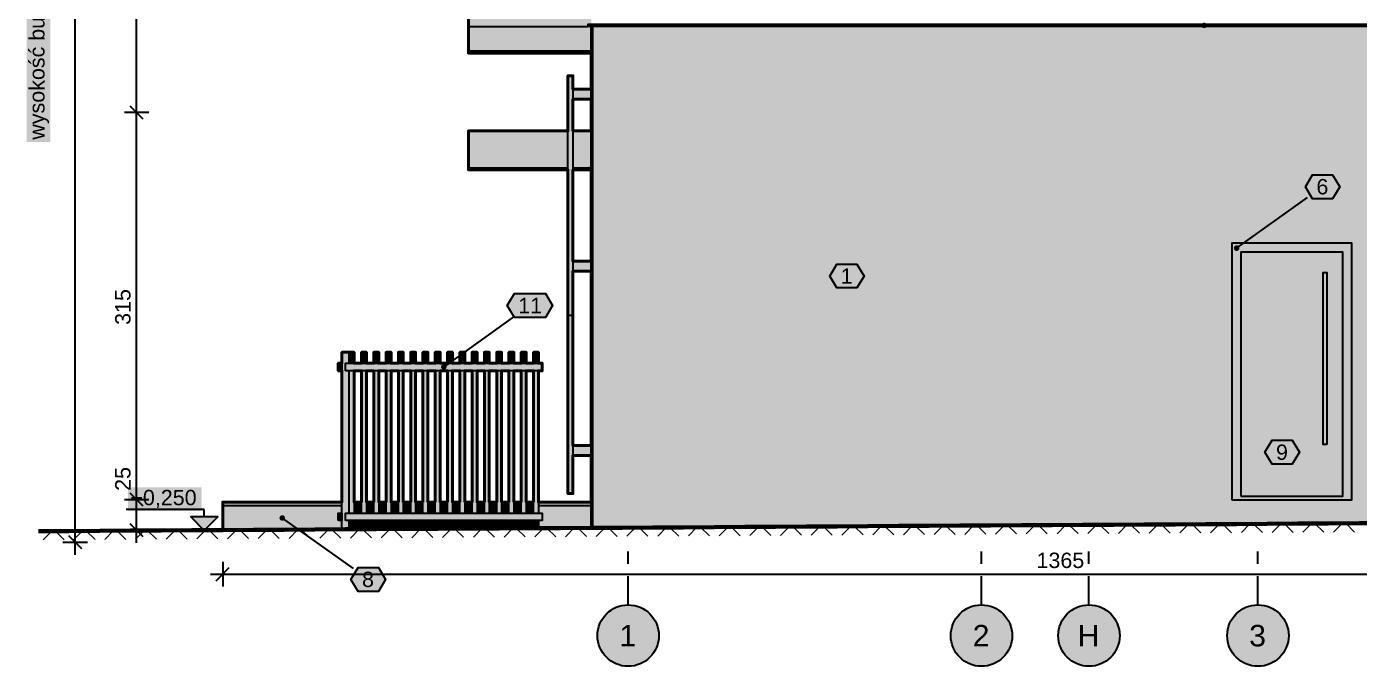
# Model space of a CAD drawing. Header units: metres. Extents: x -13 to 135, y -1 to 10.
# Drawn here: x 33.18 to 44.03, y -1.36 to 3.85 of the extents above; entities that cross this region are included whole.
import ezdxf

# ---------------------------------------------------------------- set-up
doc = ezdxf.new("R2010")
doc.units = ezdxf.units.M
doc.linetypes.add('PUNKTOWA', pattern=[10.5, 8.4, -1.05, 0, -1.05])
for name, color, linetype, lineweight in [('A-ELEWACJE', 7, 'Continuous', 35), ('A-KRESKOWANIE', 8, 'Continuous', 18), ('A-MASKA', 7, 'Continuous', 18), ('A-OPISY', 2, 'Continuous', 25), ('A-OSIE', 1, 'PUNKTOWA', 25), ('A-RZEDNE', 1, 'Continuous', 25), ('A-TEREN', 32, 'Continuous', 50), ('A-WYMIARY', 1, 'Continuous', 25)]:
    doc.layers.add(name, color=color, linetype=linetype, lineweight=lineweight)
doc.styles.add('PL_ARIAL', font='arial.ttf')

msp = doc.modelspace()

# ---------------------------------------------------------------- hatches: boundary and pattern name
at = {"layer": 'A-ELEWACJE', "true_color": 0x75797c}
for points in [[(36.775, 3.85), (36.775, 5.335), (37.775, 5.335), (37.775, 3.87), (37.75, 3.87), (37.75, 3.85)], [(36.775, 3.65), (36.775, 3.85), (37.75, 3.85), (37.775, 3.85), (37.775, 3.65)]]:
    msp.add_hatch(color=7, dxfattribs=at).paths.add_polyline_path(points)
at = {"layer": 'A-ELEWACJE', "true_color": 0x75787b}
msp.add_hatch(color=7, dxfattribs=at).paths.add_polyline_path([(47.775, 3.85), (37.75, 3.85), (37.75, 3.87), (47.775, 3.87)])
at = {"layer": 'A-ELEWACJE', "true_color": 0xf5f4f1}
for points in [[(37.775, 3.85), (37.785, 3.85), (37.785, -0.229), (37.775, -0.229)], [(36.775, 3.635), (36.775, 3.65), (37.775, 3.65), (37.775, 3.635)], [(36.775, 2.685), (36.775, 2.7), (37.585, 2.7), (37.585, 2.685)], [(37.625, 2.685), (37.625, 2.7), (37.755, 2.7), (37.755, 2.685)], [(37.775, 2.7), (37.775, 2.685), (37.755, 2.685), (37.755, 2.7)]]:
    msp.add_hatch(color=7, dxfattribs=at).paths.add_polyline_path(points)
h = msp.add_hatch(color=7, dxfattribs=at)
h.paths.add_polyline_path([(42.975, 3.85), (43.975, 3.85), (47.74, 3.85), (47.74, -0.17), (47.525, -0.171), (47.275, -0.172), (47.025, -0.174), (46.775, -0.175), (46.525, -0.177), (46.275, -0.178), (46.025, -0.18), (45.775, -0.181), (45.525, -0.183), (45.275, -0.184), (45.025, -0.186), (44.775, -0.187), (44.525, -0.189), (44.275, -0.19), (44.025, -0.192), (43.775, -0.193), (43.525, -0.195), (43.275, -0.196), (43.025, -0.198), (42.775, -0.199), (42.525, -0.201), (42.275, -0.202), (42.025, -0.204), (41.775, -0.205), (41.525, -0.207), (41.275, -0.208), (41.025, -0.21), (40.775, -0.211), (40.525, -0.213), (40.275, -0.214), (40.025, -0.216), (39.775, -0.217), (39.525, -0.219), (39.275, -0.22), (39.025, -0.222), (38.775, -0.223), (38.525, -0.225), (38.275, -0.226), (38.025, -0.228), (37.785, -0.229), (37.785, 3.85)])
h.paths.add_polyline_path([(43.963, 0), (43.963, 2.088), (42.987, 2.088), (42.987, 0)], flags=0)
at = {"layer": 'A-ELEWACJE', "true_color": 0x585e62}
for points in [[(37.585, 1.54), (37.585, 3.41), (37.585, 3.45), (37.625, 3.45), (37.625, 3.41), (37.625, 1.54), (37.625, 1.5), (37.585, 1.5)], [(37.625, 3.34), (37.775, 3.34), (37.775, 3.26), (37.625, 3.26)], [(37.625, 1.94), (37.775, 1.94), (37.775, 1.86), (37.625, 1.86)], [(37.585, 0.09), (37.585, 1.5), (37.625, 1.5), (37.625, 0.09), (37.625, 0.05), (37.585, 0.05)], [(37.625, 0.44), (37.775, 0.44), (37.775, 0.36), (37.625, 0.36)]]:
    msp.add_hatch(color=7, dxfattribs=at).paths.add_polyline_path(points)
at = {"layer": 'A-ELEWACJE', "true_color": 0x797d80}
for points in [[(36.775, 3), (36.775, 3.002), (37.585, 3.002), (37.585, 3)], [(37.625, 3), (37.625, 3.002), (37.775, 3.002), (37.775, 3)]]:
    msp.add_hatch(color=7, dxfattribs=at).paths.add_polyline_path(points)
at = {"layer": 'A-ELEWACJE', "true_color": 0xbab7af}
for points in [[(36.775, 2.7), (36.775, 3), (37.585, 3), (37.585, 2.7)], [(37.755, 2.7), (37.625, 2.7), (37.625, 3), (37.775, 3), (37.775, 2.7)]]:
    msp.add_hatch(color=7, dxfattribs=at).paths.add_polyline_path(points)
at = {"layer": 'A-ELEWACJE', "true_color": 0x6a6d70}
h = msp.add_hatch(color=7, dxfattribs=at)
h.paths.add_polyline_path([(43.89, 0), (43.06, 0), (42.987, 0), (42.987, 2.088), (43.963, 2.088), (43.963, 0)])
h.paths.add_polyline_path([(43.89, 0.03), (43.89, 2.015), (43.06, 2.015), (43.06, 0.03)], flags=0)
at = {"layer": 'A-ELEWACJE', "true_color": 0x707376}
h = msp.add_hatch(color=7, dxfattribs=at)
h.paths.add_polyline_path([(43.06, 0.03), (43.06, 2.015), (43.89, 2.015), (43.89, 0.03)])
h.paths.add_polyline_path([(43.73, 0.45), (43.76, 0.45), (43.76, 1.85), (43.73, 1.85)], flags=0)
at = {"layer": 'A-ELEWACJE', "true_color": 0xbec2c5}
msp.add_hatch(color=7, dxfattribs=at).paths.add_polyline_path([(43.73, 0.45), (43.73, 1.85), (43.76, 1.85), (43.76, 0.45)])
at = {"layer": 'A-ELEWACJE', "true_color": 0xa37650}
for points in [[(35.745, -0.17), (35.745, -0.11), (35.745, 1.05), (35.745, 1.11), (35.745, 1.2), (35.805, 1.2), (35.805, 1.11), (35.775, 1.11), (35.775, 1.05), (35.805, 1.05), (35.805, -0.11), (35.775, -0.11), (35.775, -0.17), (35.805, -0.17), (35.805, -0.241), (35.775, -0.241), (35.745, -0.241)], [(35.805, 1.2), (35.845, 1.2), (35.845, 1.11), (35.805, 1.11)], [(35.905, 1.2), (35.945, 1.2), (35.945, 1.11), (35.905, 1.11)], [(36.005, 1.2), (36.045, 1.2), (36.045, 1.11), (36.005, 1.11)], [(36.105, 1.2), (36.145, 1.2), (36.145, 1.11), (36.105, 1.11)], [(36.205, 1.2), (36.245, 1.2), (36.245, 1.11), (36.205, 1.11)], [(36.305, 1.2), (36.345, 1.2), (36.345, 1.11), (36.305, 1.11)], [(36.405, 1.2), (36.445, 1.2), (36.445, 1.11), (36.405, 1.11)], [(36.505, 1.2), (36.545, 1.2), (36.545, 1.11), (36.505, 1.11)], [(36.605, 1.2), (36.645, 1.2), (36.645, 1.11), (36.605, 1.11)], [(36.705, 1.2), (36.745, 1.2), (36.745, 1.11), (36.705, 1.11)], [(36.805, 1.2), (36.845, 1.2), (36.845, 1.11), (36.805, 1.11)], [(36.905, 1.2), (36.945, 1.2), (36.945, 1.11), (36.905, 1.11)], [(37.005, 1.2), (37.045, 1.2), (37.045, 1.11), (37.005, 1.11)], [(37.105, 1.2), (37.145, 1.2), (37.145, 1.11), (37.105, 1.11)], [(37.205, 1.2), (37.245, 1.2), (37.245, 1.11), (37.205, 1.11)], [(37.305, 1.2), (37.345, 1.2), (37.345, 1.11), (37.305, 1.11)], [(35.805, 1.05), (35.845, 1.05), (35.845, -0.11), (35.805, -0.11)], [(35.905, 1.05), (35.945, 1.05), (35.945, -0.11), (35.905, -0.11)], [(36.005, 1.05), (36.045, 1.05), (36.045, -0.11), (36.005, -0.11)], [(36.105, 1.05), (36.145, 1.05), (36.145, -0.11), (36.105, -0.11)], [(36.205, 1.05), (36.245, 1.05), (36.245, -0.11), (36.205, -0.11)], [(36.305, 1.05), (36.345, 1.05), (36.345, -0.11), (36.305, -0.11)], [(36.405, 1.05), (36.445, 1.05), (36.445, -0.11), (36.405, -0.11)], [(36.505, 1.05), (36.545, 1.05), (36.545, -0.11), (36.505, -0.11)], [(36.605, 1.05), (36.645, 1.05), (36.645, -0.11), (36.605, -0.11)], [(36.705, 1.05), (36.745, 1.05), (36.745, -0.11), (36.705, -0.11)], [(36.805, 1.05), (36.845, 1.05), (36.845, -0.11), (36.805, -0.11)], [(36.905, 1.05), (36.945, 1.05), (36.945, -0.11), (36.905, -0.11)], [(37.005, 1.05), (37.045, 1.05), (37.045, -0.11), (37.005, -0.11)], [(37.105, 1.05), (37.145, 1.05), (37.145, -0.11), (37.105, -0.11)], [(37.205, 1.05), (37.245, 1.05), (37.245, -0.11), (37.205, -0.11)], [(37.305, 1.05), (37.345, 1.05), (37.345, -0.11), (37.305, -0.11)], [(35.805, -0.17), (35.845, -0.17), (35.845, -0.241), (35.805, -0.241)], [(35.905, -0.17), (35.945, -0.17), (35.945, -0.24), (35.905, -0.241)], [(36.005, -0.17), (36.045, -0.17), (36.045, -0.24), (36.025, -0.24), (36.005, -0.24)], [(36.105, -0.17), (36.145, -0.17), (36.145, -0.239), (36.105, -0.239)], [(36.205, -0.17), (36.245, -0.17), (36.245, -0.238), (36.205, -0.239)], [(36.305, -0.17), (36.345, -0.17), (36.345, -0.238), (36.305, -0.238)], [(36.405, -0.17), (36.445, -0.17), (36.445, -0.237), (36.405, -0.238)], [(36.505, -0.17), (36.545, -0.17), (36.545, -0.237), (36.525, -0.237), (36.505, -0.237)], [(36.605, -0.17), (36.645, -0.17), (36.645, -0.236), (36.605, -0.236)], [(36.705, -0.17), (36.745, -0.17), (36.745, -0.235), (36.705, -0.236)], [(36.805, -0.17), (36.845, -0.17), (36.845, -0.235), (36.805, -0.235)], [(36.905, -0.17), (36.945, -0.17), (36.945, -0.234), (36.905, -0.235)], [(37.005, -0.17), (37.045, -0.17), (37.045, -0.234), (37.025, -0.234), (37.005, -0.234)], [(37.105, -0.17), (37.145, -0.17), (37.145, -0.233), (37.105, -0.233)], [(37.205, -0.17), (37.245, -0.17), (37.245, -0.232), (37.205, -0.233)], [(37.305, -0.17), (37.345, -0.17), (37.345, -0.232), (37.305, -0.232)]]:
    msp.add_hatch(color=7, dxfattribs=at).paths.add_polyline_path(points)
at = {"layer": 'A-ELEWACJE', "true_color": 0x6b6e70}
for points in [[(35.715, 1.11), (35.745, 1.11), (35.745, 1.05), (35.715, 1.05)], [(35.775, 1.11), (37.375, 1.11), (37.375, 1.05), (35.775, 1.05)], [(35.715, -0.11), (35.745, -0.11), (35.745, -0.17), (35.715, -0.17)], [(35.775, -0.11), (37.375, -0.11), (37.375, -0.17), (35.775, -0.17)]]:
    msp.add_hatch(color=7, dxfattribs=at).paths.add_polyline_path(points)
at = {"layer": 'A-ELEWACJE', "true_color": 0x786555}
for points in [[(34.775, -0.05), (34.775, -0.02), (35.745, -0.02), (35.745, -0.05)], [(35.845, -0.05), (35.845, -0.02), (35.905, -0.02), (35.905, -0.05)], [(35.945, -0.05), (35.945, -0.02), (36.005, -0.02), (36.005, -0.05)], [(36.045, -0.05), (36.045, -0.02), (36.105, -0.02), (36.105, -0.05)], [(36.145, -0.05), (36.145, -0.02), (36.205, -0.02), (36.205, -0.05)], [(36.245, -0.05), (36.245, -0.02), (36.305, -0.02), (36.305, -0.05)], [(36.345, -0.05), (36.345, -0.02), (36.405, -0.02), (36.405, -0.05)], [(36.445, -0.05), (36.445, -0.02), (36.505, -0.02), (36.505, -0.05)], [(36.545, -0.05), (36.545, -0.02), (36.605, -0.02), (36.605, -0.05)], [(36.645, -0.05), (36.645, -0.02), (36.705, -0.02), (36.705, -0.05)], [(36.745, -0.05), (36.745, -0.02), (36.775, -0.02), (36.775, -0.05)]]:
    msp.add_hatch(color=7, dxfattribs=at).paths.add_polyline_path(points)
at = {"layer": 'A-ELEWACJE', "true_color": 0x969087}
for points in [[(34.775, -0.05), (35.745, -0.05), (35.745, -0.11), (35.715, -0.11), (35.715, -0.17), (35.745, -0.17), (35.745, -0.241), (35.525, -0.243), (35.275, -0.244), (35.025, -0.246), (34.775, -0.247)], [(35.905, -0.05), (35.905, -0.11), (35.845, -0.11), (35.845, -0.05)], [(36.005, -0.05), (36.005, -0.11), (35.945, -0.11), (35.945, -0.05)], [(36.105, -0.05), (36.105, -0.11), (36.045, -0.11), (36.045, -0.05)], [(36.205, -0.05), (36.205, -0.11), (36.145, -0.11), (36.145, -0.05)], [(36.305, -0.05), (36.305, -0.11), (36.245, -0.11), (36.245, -0.05)], [(36.405, -0.05), (36.405, -0.11), (36.345, -0.11), (36.345, -0.05)], [(36.505, -0.05), (36.505, -0.11), (36.445, -0.11), (36.445, -0.05)], [(36.605, -0.05), (36.605, -0.11), (36.545, -0.11), (36.545, -0.05)], [(36.705, -0.05), (36.705, -0.11), (36.645, -0.11), (36.645, -0.05)], [(36.775, -0.05), (36.775, -0.11), (36.745, -0.11), (36.745, -0.05)], [(36.775, -0.05), (36.805, -0.05), (36.805, -0.11), (36.775, -0.11)], [(36.905, -0.05), (36.905, -0.11), (36.845, -0.11), (36.845, -0.05)], [(37.005, -0.05), (37.005, -0.11), (36.945, -0.11), (36.945, -0.05)], [(37.105, -0.05), (37.105, -0.11), (37.045, -0.11), (37.045, -0.05)], [(37.205, -0.05), (37.205, -0.11), (37.145, -0.11), (37.145, -0.05)], [(37.305, -0.05), (37.305, -0.11), (37.245, -0.11), (37.245, -0.05)], [(37.775, -0.05), (37.775, -0.229), (37.525, -0.231), (37.345, -0.232), (37.345, -0.17), (37.375, -0.17), (37.375, -0.11), (37.345, -0.11), (37.345, -0.05)], [(35.905, -0.17), (35.905, -0.241), (35.845, -0.241), (35.845, -0.17)], [(36.005, -0.17), (36.005, -0.24), (35.945, -0.24), (35.945, -0.17)], [(36.105, -0.17), (36.105, -0.239), (36.045, -0.24), (36.045, -0.17)], [(36.205, -0.239), (36.145, -0.239), (36.145, -0.17), (36.205, -0.17)], [(36.305, -0.17), (36.305, -0.238), (36.275, -0.238), (36.245, -0.238), (36.245, -0.17)], [(36.405, -0.238), (36.345, -0.238), (36.345, -0.17), (36.405, -0.17)], [(36.505, -0.237), (36.445, -0.237), (36.445, -0.17), (36.505, -0.17)], [(36.605, -0.236), (36.545, -0.237), (36.545, -0.17), (36.605, -0.17)], [(36.705, -0.17), (36.705, -0.236), (36.645, -0.236), (36.645, -0.17)], [(36.745, -0.235), (36.745, -0.17), (36.775, -0.17), (36.775, -0.235)], [(36.775, -0.17), (36.805, -0.17), (36.805, -0.235), (36.775, -0.235)], [(36.905, -0.235), (36.845, -0.235), (36.845, -0.17), (36.905, -0.17)], [(37.005, -0.234), (36.945, -0.234), (36.945, -0.17), (37.005, -0.17)], [(37.105, -0.233), (37.045, -0.234), (37.045, -0.17), (37.105, -0.17)], [(37.205, -0.17), (37.205, -0.233), (37.145, -0.233), (37.145, -0.17)], [(37.305, -0.17), (37.305, -0.232), (37.275, -0.232), (37.245, -0.232), (37.245, -0.17)]]:
    msp.add_hatch(color=7, dxfattribs=at).paths.add_polyline_path(points)
at = {"layer": 'A-ELEWACJE', "true_color": 0xc2beb6}
for points in [[(36.775, -0.05), (36.775, -0.02), (36.805, -0.02), (36.805, -0.05)], [(36.845, -0.05), (36.845, -0.02), (36.905, -0.02), (36.905, -0.05)], [(36.945, -0.05), (36.945, -0.02), (37.005, -0.02), (37.005, -0.05)], [(37.045, -0.05), (37.045, -0.02), (37.105, -0.02), (37.105, -0.05)], [(37.145, -0.05), (37.145, -0.02), (37.205, -0.02), (37.205, -0.05)], [(37.245, -0.05), (37.245, -0.02), (37.305, -0.02), (37.305, -0.05)], [(37.345, -0.05), (37.345, -0.02), (37.775, -0.02), (37.775, -0.05)]]:
    msp.add_hatch(color=7, dxfattribs=at).paths.add_polyline_path(points)
at = {"layer": 'A-MASKA', "true_color": 0xffffff}
for points in [[(33.372, 2.91), (33.372, 6.368), (33.18, 6.368), (33.18, 2.91)], [(34.004, -0.092), (34.605, -0.092), (34.605, 0.1), (34.004, 0.1)]]:
    msp.add_hatch(color=7, dxfattribs=at).paths.add_polyline_path(points)
at = {"layer": 'A-OPISY', "true_color": 0x000000}
for points in [[(42.785, 3.86), (42.784, 3.866), (42.782, 3.871), (42.778, 3.876), (42.774, 3.879), (42.768, 3.882), (42.762, 3.883), (42.756, 3.882), (42.751, 3.879), (42.746, 3.876), (42.743, 3.871), (42.741, 3.866), (42.74, 3.86), (42.741, 3.854), (42.743, 3.849), (42.746, 3.844), (42.751, 3.841), (42.756, 3.838), (42.762, 3.838), (42.768, 3.838), (42.774, 3.841), (42.778, 3.844), (42.782, 3.849), (42.784, 3.854)], [(43.049, 2.047), (43.048, 2.053), (43.046, 2.058), (43.042, 2.063), (43.037, 2.067), (43.032, 2.069), (43.026, 2.07), (43.02, 2.069), (43.015, 2.067), (43.01, 2.063), (43.007, 2.058), (43.004, 2.053), (43.004, 2.047), (43.004, 2.041), (43.007, 2.036), (43.01, 2.031), (43.015, 2.028), (43.02, 2.025), (43.026, 2.025), (43.032, 2.025), (43.037, 2.028), (43.042, 2.031), (43.046, 2.036), (43.048, 2.041)], [(36.597, 1.08), (36.596, 1.086), (36.594, 1.091), (36.591, 1.096), (36.586, 1.099), (36.581, 1.102), (36.575, 1.103), (36.569, 1.102), (36.564, 1.099), (36.559, 1.096), (36.555, 1.091), (36.553, 1.086), (36.552, 1.08), (36.553, 1.074), (36.555, 1.069), (36.559, 1.064), (36.564, 1.061), (36.569, 1.058), (36.575, 1.058), (36.581, 1.058), (36.586, 1.061), (36.591, 1.064), (36.594, 1.069), (36.596, 1.074)], [(35.282, -0.149), (35.281, -0.143), (35.279, -0.137), (35.276, -0.133), (35.271, -0.129), (35.266, -0.127), (35.26, -0.126), (35.254, -0.127), (35.249, -0.129), (35.244, -0.133), (35.24, -0.137), (35.238, -0.143), (35.237, -0.149), (35.238, -0.154), (35.24, -0.16), (35.244, -0.165), (35.249, -0.168), (35.254, -0.17), (35.26, -0.171), (35.266, -0.17), (35.271, -0.168), (35.276, -0.165), (35.279, -0.16), (35.281, -0.154)]]:
    msp.add_hatch(color=7, dxfattribs=at).paths.add_polyline_path(points)
at = {"layer": 'A-OPISY', "true_color": 0xffffff}
for points in [[(43.586, 2.547), (43.644, 2.645), (43.808, 2.645), (43.867, 2.547), (43.808, 2.45), (43.644, 2.45)], [(39.715, 1.82), (39.773, 1.918), (39.937, 1.918), (39.996, 1.82), (39.937, 1.723), (39.773, 1.723)], [(37.09, 1.58), (37.149, 1.677), (37.401, 1.677), (37.459, 1.58), (37.401, 1.483), (37.149, 1.483)], [(43.257, 0.387), (43.315, 0.484), (43.479, 0.484), (43.538, 0.387), (43.479, 0.289), (43.315, 0.289)], [(35.819, -0.649), (35.878, -0.551), (36.042, -0.551), (36.1, -0.649), (36.042, -0.746), (35.878, -0.746)]]:
    msp.add_hatch(color=7, dxfattribs=at).paths.add_polyline_path(points)
at = {"layer": 'A-OSIE', "true_color": 0xffffff}
for points in [[(38.325, -1.106), (38.323, -1.074), (38.316, -1.042), (38.306, -1.011), (38.291, -0.981), (38.273, -0.954), (38.252, -0.93), (38.227, -0.908), (38.2, -0.89), (38.17, -0.875), (38.139, -0.865), (38.107, -0.858), (38.075, -0.856), (38.042, -0.858), (38.01, -0.865), (37.979, -0.875), (37.95, -0.89), (37.923, -0.908), (37.898, -0.93), (37.876, -0.954), (37.858, -0.981), (37.844, -1.011), (37.833, -1.042), (37.827, -1.074), (37.825, -1.106), (37.827, -1.139), (37.833, -1.171), (37.844, -1.202), (37.858, -1.231), (37.876, -1.258), (37.898, -1.283), (37.923, -1.305), (37.95, -1.323), (37.979, -1.337), (38.01, -1.348), (38.042, -1.354), (38.075, -1.356), (38.107, -1.354), (38.139, -1.348), (38.17, -1.337), (38.2, -1.323), (38.227, -1.305), (38.252, -1.283), (38.273, -1.258), (38.291, -1.231), (38.306, -1.202), (38.316, -1.171), (38.323, -1.139)], [(41.2, -1.106), (41.198, -1.074), (41.191, -1.042), (41.181, -1.011), (41.166, -0.981), (41.148, -0.954), (41.127, -0.93), (41.102, -0.908), (41.075, -0.89), (41.045, -0.875), (41.014, -0.865), (40.982, -0.858), (40.95, -0.856), (40.917, -0.858), (40.885, -0.865), (40.854, -0.875), (40.825, -0.89), (40.798, -0.908), (40.773, -0.93), (40.751, -0.954), (40.733, -0.981), (40.719, -1.011), (40.708, -1.042), (40.702, -1.074), (40.7, -1.106), (40.702, -1.139), (40.708, -1.171), (40.719, -1.202), (40.733, -1.231), (40.751, -1.258), (40.773, -1.283), (40.798, -1.305), (40.825, -1.323), (40.854, -1.337), (40.885, -1.348), (40.917, -1.354), (40.95, -1.356), (40.982, -1.354), (41.014, -1.348), (41.045, -1.337), (41.075, -1.323), (41.102, -1.305), (41.127, -1.283), (41.148, -1.258), (41.166, -1.231), (41.181, -1.202), (41.191, -1.171), (41.198, -1.139)], [(42.075, -1.106), (42.073, -1.074), (42.066, -1.042), (42.056, -1.011), (42.041, -0.981), (42.023, -0.954), (42.002, -0.93), (41.977, -0.908), (41.95, -0.89), (41.92, -0.875), (41.889, -0.865), (41.857, -0.858), (41.825, -0.856), (41.792, -0.858), (41.76, -0.865), (41.729, -0.875), (41.7, -0.89), (41.673, -0.908), (41.648, -0.93), (41.626, -0.954), (41.608, -0.981), (41.594, -1.011), (41.583, -1.042), (41.577, -1.074), (41.575, -1.106), (41.577, -1.139), (41.583, -1.171), (41.594, -1.202), (41.608, -1.231), (41.626, -1.258), (41.648, -1.283), (41.673, -1.305), (41.7, -1.323), (41.729, -1.337), (41.76, -1.348), (41.792, -1.354), (41.825, -1.356), (41.857, -1.354), (41.889, -1.348), (41.92, -1.337), (41.95, -1.323), (41.977, -1.305), (42.002, -1.283), (42.023, -1.258), (42.041, -1.231), (42.056, -1.202), (42.066, -1.171), (42.073, -1.139)], [(43.45, -1.106), (43.448, -1.074), (43.441, -1.042), (43.431, -1.011), (43.416, -0.981), (43.398, -0.954), (43.377, -0.93), (43.352, -0.908), (43.325, -0.89), (43.295, -0.875), (43.264, -0.865), (43.232, -0.858), (43.2, -0.856), (43.167, -0.858), (43.135, -0.865), (43.104, -0.875), (43.075, -0.89), (43.048, -0.908), (43.023, -0.93), (43.001, -0.954), (42.983, -0.981), (42.969, -1.011), (42.958, -1.042), (42.952, -1.074), (42.95, -1.106), (42.952, -1.139), (42.958, -1.171), (42.969, -1.202), (42.983, -1.231), (43.001, -1.258), (43.023, -1.283), (43.048, -1.305), (43.075, -1.323), (43.104, -1.337), (43.135, -1.348), (43.167, -1.354), (43.2, -1.356), (43.232, -1.354), (43.264, -1.348), (43.295, -1.337), (43.325, -1.323), (43.352, -1.305), (43.377, -1.283), (43.398, -1.258), (43.416, -1.231), (43.431, -1.202), (43.441, -1.171), (43.448, -1.139)]]:
    msp.add_hatch(color=7, dxfattribs=at).paths.add_polyline_path(points)
at = {"layer": 'A-RZEDNE', "true_color": 0x000000}
msp.add_hatch(color=7, dxfattribs=at).paths.add_polyline_path([(34.625, -0.25), (34.735, -0.14), (34.515, -0.14)])

# ---------------------------------------------------------------- linework, layer by layer
at = {"layer": 'A-ELEWACJE', "lineweight": 50, "ltscale": 0.05}
for points in [[(34.775, -0.246), (34.775, -0.05), (34.775, -0.02), (35.745, -0.02), (35.745, 1.05), (35.715, 1.05), (35.715, 1.11), (35.745, 1.11), (35.745, 1.2), (35.805, 1.2), (35.845, 1.2), (35.845, 1.11), (35.905, 1.11), (35.905, 1.2), (35.945, 1.2), (35.945, 1.11), (36.005, 1.11), (36.005, 1.2), (36.045, 1.2), (36.045, 1.11), (36.105, 1.11), (36.105, 1.2), (36.145, 1.2), (36.145, 1.11), (36.205, 1.11), (36.205, 1.2), (36.245, 1.2), (36.245, 1.11), (36.305, 1.11), (36.305, 1.2), (36.345, 1.2), (36.345, 1.11), (36.405, 1.11), (36.405, 1.2), (36.445, 1.2), (36.445, 1.11), (36.505, 1.11), (36.505, 1.2), (36.545, 1.2), (36.545, 1.11), (36.605, 1.11), (36.605, 1.2), (36.645, 1.2), (36.645, 1.11), (36.705, 1.11), (36.705, 1.2), (36.745, 1.2), (36.745, 1.11), (36.805, 1.11), (36.805, 1.2), (36.845, 1.2), (36.845, 1.11), (36.905, 1.11), (36.905, 1.2), (36.945, 1.2), (36.945, 1.11), (37.005, 1.11), (37.005, 1.2), (37.045, 1.2), (37.045, 1.11), (37.105, 1.11), (37.105, 1.2), (37.145, 1.2), (37.145, 1.11), (37.205, 1.11), (37.205, 1.2), (37.245, 1.2), (37.245, 1.11), (37.305, 1.11), (37.305, 1.2), (37.345, 1.2), (37.345, 1.11), (37.375, 1.11), (37.375, 1.05), (37.345, 1.05), (37.345, -0.02), (37.775, -0.02), (37.775, 0), (37.775, 0.36), (37.625, 0.36), (37.625, 0.09), (37.625, 0.05), (37.585, 0.05), (37.585, 0.09), (37.585, 1.5), (37.585, 1.54), (37.585, 2.685), (36.775, 2.685), (36.775, 2.7), (36.775, 3), (36.775, 3.002), (37.585, 3.002), (37.585, 3.41), (37.585, 3.45), (37.625, 3.45), (37.625, 3.41), (37.625, 3.34), (37.775, 3.34), (37.775, 3.635), (36.775, 3.635), (36.775, 3.65), (36.775, 3.85), (36.775, 5.335)], [(37.775, 3.002), (37.775, 3.26), (37.625, 3.26), (37.625, 3.002), (37.775, 3.002)], [(37.775, 1.94), (37.775, 2.685), (37.755, 2.685), (37.625, 2.685), (37.625, 1.94), (37.775, 1.94)], [(37.775, 0.44), (37.775, 1.86), (37.625, 1.86), (37.625, 1.54), (37.625, 1.5), (37.625, 0.44), (37.775, 0.44)], [(35.905, -0.02), (35.905, 1.05), (35.845, 1.05), (35.845, -0.02), (35.905, -0.02)], [(36.005, 1.05), (35.945, 1.05), (35.945, -0.02), (36.005, -0.02), (36.005, 1.05)], [(36.105, 1.05), (36.045, 1.05), (36.045, -0.02), (36.105, -0.02), (36.105, 1.05)], [(36.205, -0.02), (36.205, 1.05), (36.145, 1.05), (36.145, -0.02), (36.205, -0.02)], [(36.305, -0.02), (36.305, 1.05), (36.245, 1.05), (36.245, -0.02), (36.305, -0.02)], [(36.405, -0.02), (36.405, 1.05), (36.345, 1.05), (36.345, -0.02), (36.405, -0.02)], [(36.505, -0.02), (36.505, 1.05), (36.445, 1.05), (36.445, -0.02), (36.505, -0.02)], [(36.605, -0.02), (36.605, 1.05), (36.545, 1.05), (36.545, -0.02), (36.605, -0.02)], [(36.705, -0.02), (36.705, 1.05), (36.645, 1.05), (36.645, -0.02), (36.705, -0.02)], [(36.745, -0.02), (36.775, -0.02), (36.805, -0.02), (36.805, 1.05), (36.745, 1.05), (36.745, -0.02)], [(36.905, -0.02), (36.905, 1.05), (36.845, 1.05), (36.845, -0.02), (36.905, -0.02)], [(37.005, -0.02), (37.005, 1.05), (36.945, 1.05), (36.945, -0.02), (37.005, -0.02)], [(37.105, -0.02), (37.105, 1.05), (37.045, 1.05), (37.045, -0.02), (37.105, -0.02)], [(37.205, -0.02), (37.205, 1.05), (37.145, 1.05), (37.145, -0.02), (37.205, -0.02)], [(37.305, -0.02), (37.305, 1.05), (37.245, 1.05), (37.245, -0.02), (37.305, -0.02)]]:
    msp.add_lwpolyline(points, dxfattribs=at)
at = {"layer": 'A-ELEWACJE', "lineweight": 35, "ltscale": 0.05}
for points in [[(37.774, 3.65), (36.775, 3.65), (36.775, 3.85), (37.749, 3.85)], [(47.775, 3.85), (37.75, 3.85), (37.75, 3.87), (47.775, 3.87), (47.775, 3.85)], [(37.775, -0.229), (37.775, 3.85)], [(37.785, 3.85), (37.785, -0.229)], [(37.774, 3.635), (36.775, 3.635), (36.775, 3.65)], [(37.585, 1.5), (37.585, 1.54), (37.585, 3.41), (37.585, 3.45), (37.625, 3.45), (37.625, 3.41), (37.625, 1.54), (37.625, 1.5), (37.585, 1.5)], [(37.625, 3.34), (37.774, 3.34)], [(37.774, 3.26), (37.625, 3.26)], [(37.584, 3), (36.775, 3), (36.775, 3.002), (37.584, 3.002)], [(36.775, 2.7), (36.775, 3)], [(37.625, 3.002), (37.774, 3.002)], [(37.774, 3), (37.625, 3)], [(37.584, 2.685), (36.775, 2.685), (36.775, 2.7), (37.584, 2.7)], [(37.625, 2.7), (37.755, 2.7), (37.755, 2.685), (37.625, 2.685)], [(37.774, 2.7), (37.755, 2.7)], [(37.774, 2.685), (37.755, 2.685)], [(42.987, 0), (43.963, 0), (43.963, 2.088), (42.987, 2.088), (42.987, 0)], [(43.06, 0.03), (43.89, 0.03), (43.89, 2.015), (43.06, 2.015), (43.06, 0.03)], [(37.625, 1.94), (37.774, 1.94)], [(37.774, 1.86), (37.625, 1.86)], [(43.76, 0.45), (43.73, 0.45), (43.73, 1.85), (43.76, 1.85), (43.76, 0.45)], [(37.625, 1.5), (37.625, 0.09), (37.625, 0.05), (37.585, 0.05), (37.585, 0.09), (37.585, 1.5)], [(35.745, 1.11), (35.745, 1.2), (35.804, 1.2)], [(35.805, 1.11), (35.805, 1.2), (35.845, 1.2), (35.845, 1.11)], [(35.905, 1.11), (35.905, 1.2), (35.945, 1.2), (35.945, 1.11)], [(36.005, 1.11), (36.005, 1.2), (36.045, 1.2), (36.045, 1.11)], [(36.105, 1.11), (36.105, 1.2), (36.145, 1.2), (36.145, 1.11)], [(36.205, 1.11), (36.205, 1.2), (36.245, 1.2), (36.245, 1.11)], [(36.305, 1.11), (36.305, 1.2), (36.345, 1.2), (36.345, 1.11)], [(36.405, 1.11), (36.405, 1.2), (36.445, 1.2), (36.445, 1.11)], [(36.505, 1.11), (36.505, 1.2), (36.545, 1.2), (36.545, 1.11)], [(36.605, 1.11), (36.605, 1.2), (36.645, 1.2), (36.645, 1.11)], [(36.705, 1.11), (36.705, 1.2), (36.745, 1.2), (36.745, 1.11)], [(36.805, 1.11), (36.805, 1.2), (36.845, 1.2), (36.845, 1.11)], [(36.905, 1.11), (36.905, 1.2), (36.945, 1.2), (36.945, 1.11)], [(37.005, 1.11), (37.005, 1.2), (37.045, 1.2), (37.045, 1.11)], [(37.105, 1.11), (37.105, 1.2), (37.145, 1.2), (37.145, 1.11)], [(37.205, 1.11), (37.205, 1.2), (37.245, 1.2), (37.245, 1.11)], [(37.305, 1.11), (37.305, 1.2), (37.345, 1.2), (37.345, 1.11)], [(35.715, 1.05), (35.715, 1.11), (35.745, 1.11), (35.745, 1.05), (35.715, 1.05)], [(35.775, 1.05), (35.775, 1.11), (37.375, 1.11), (37.375, 1.05), (35.775, 1.05)], [(35.745, -0.11), (35.745, 1.05)], [(35.805, -0.11), (35.805, 1.05)], [(35.845, 1.05), (35.845, -0.11)], [(35.905, -0.11), (35.905, 1.05)], [(35.945, 1.05), (35.945, -0.11)], [(36.005, -0.11), (36.005, 1.05)], [(36.045, 1.05), (36.045, -0.11)], [(36.105, -0.11), (36.105, 1.05)], [(36.145, 1.05), (36.145, -0.11)], [(36.205, -0.11), (36.205, 1.05)], [(36.245, 1.05), (36.245, -0.11)], [(36.305, -0.11), (36.305, 1.05)], [(36.345, 1.05), (36.345, -0.11)], [(36.405, -0.11), (36.405, 1.05)], [(36.445, 1.05), (36.445, -0.11)], [(36.505, -0.11), (36.505, 1.05)], [(36.545, 1.05), (36.545, -0.11)], [(36.605, -0.11), (36.605, 1.05)], [(36.645, 1.05), (36.645, -0.11)], [(36.705, -0.11), (36.705, 1.05)], [(36.745, 1.05), (36.745, -0.11)], [(36.805, -0.11), (36.805, 1.05)], [(36.845, 1.05), (36.845, -0.11)], [(36.905, -0.11), (36.905, 1.05)], [(36.945, 1.05), (36.945, -0.11)], [(37.005, -0.11), (37.005, 1.05)], [(37.045, 1.05), (37.045, -0.11)], [(37.105, -0.11), (37.105, 1.05)], [(37.145, 1.05), (37.145, -0.11)], [(37.205, -0.11), (37.205, 1.05)], [(37.245, 1.05), (37.245, -0.11)], [(37.305, -0.11), (37.305, 1.05)], [(37.345, 1.05), (37.345, -0.11)], [(37.625, 0.44), (37.774, 0.44)], [(37.774, 0.36), (37.625, 0.36)], [(35.744, -0.05), (34.775, -0.05), (34.775, -0.02), (35.744, -0.02)], [(34.775, -0.247), (34.775, -0.05)], [(35.845, -0.02), (35.904, -0.02)], [(35.904, -0.05), (35.845, -0.05)], [(35.945, -0.02), (36.004, -0.02)], [(36.004, -0.05), (35.945, -0.05)], [(36.045, -0.02), (36.104, -0.02)], [(36.104, -0.05), (36.045, -0.05)], [(36.145, -0.02), (36.204, -0.02)], [(36.204, -0.05), (36.145, -0.05)], [(36.245, -0.02), (36.304, -0.02)], [(36.304, -0.05), (36.245, -0.05)], [(36.345, -0.02), (36.404, -0.02)], [(36.404, -0.05), (36.345, -0.05)], [(36.445, -0.02), (36.504, -0.02)], [(36.504, -0.05), (36.445, -0.05)], [(36.545, -0.02), (36.604, -0.02)], [(36.604, -0.05), (36.545, -0.05)], [(36.645, -0.02), (36.704, -0.02)], [(36.704, -0.05), (36.645, -0.05)], [(36.745, -0.02), (36.774, -0.02)], [(36.774, -0.05), (36.745, -0.05)], [(36.804, -0.05), (36.775, -0.05), (36.775, -0.02), (36.804, -0.02)], [(36.775, -0.11), (36.775, -0.05)], [(36.845, -0.02), (36.904, -0.02)], [(36.904, -0.05), (36.845, -0.05)], [(36.945, -0.02), (37.004, -0.02)], [(37.004, -0.05), (36.945, -0.05)], [(37.045, -0.02), (37.104, -0.02)], [(37.104, -0.05), (37.045, -0.05)], [(37.145, -0.02), (37.204, -0.02)], [(37.204, -0.05), (37.145, -0.05)], [(37.245, -0.02), (37.304, -0.02)], [(37.304, -0.05), (37.245, -0.05)], [(37.345, -0.02), (37.774, -0.02)], [(37.774, -0.05), (37.345, -0.05)], [(35.715, -0.17), (35.715, -0.11), (35.745, -0.11), (35.745, -0.17), (35.715, -0.17)], [(35.745, -0.241), (35.745, -0.17)], [(35.775, -0.17), (35.775, -0.11), (37.375, -0.11), (37.375, -0.17), (35.775, -0.17)], [(35.805, -0.241), (35.805, -0.17)], [(35.845, -0.17), (35.845, -0.24)], [(35.905, -0.24), (35.905, -0.17)], [(35.945, -0.17), (35.945, -0.24)], [(36.005, -0.24), (36.005, -0.17)], [(36.045, -0.17), (36.045, -0.239)], [(36.105, -0.239), (36.105, -0.17)], [(36.145, -0.17), (36.145, -0.239)], [(36.205, -0.238), (36.205, -0.17)], [(36.245, -0.17), (36.245, -0.238)], [(36.305, -0.238), (36.305, -0.17)], [(36.345, -0.17), (36.345, -0.237)], [(36.405, -0.237), (36.405, -0.17)], [(36.445, -0.17), (36.445, -0.237)], [(36.505, -0.237), (36.505, -0.17)], [(36.545, -0.17), (36.545, -0.236)], [(36.605, -0.236), (36.605, -0.17)], [(36.645, -0.17), (36.645, -0.236)], [(36.705, -0.235), (36.705, -0.17)], [(36.745, -0.17), (36.745, -0.235)], [(36.775, -0.235), (36.775, -0.17)], [(36.805, -0.235), (36.805, -0.17)], [(36.845, -0.17), (36.845, -0.234)], [(36.905, -0.234), (36.905, -0.17)], [(36.945, -0.17), (36.945, -0.234)], [(37.005, -0.234), (37.005, -0.17)], [(37.045, -0.17), (37.045, -0.233)], [(37.105, -0.233), (37.105, -0.17)], [(37.145, -0.17), (37.145, -0.233)], [(37.205, -0.232), (37.205, -0.17)], [(37.245, -0.17), (37.245, -0.232)], [(37.305, -0.232), (37.305, -0.17)], [(37.345, -0.17), (37.345, -0.231)]]:
    msp.add_lwpolyline(points, dxfattribs=at)
at = {"layer": 'A-KRESKOWANIE', "lineweight": 25, "ltscale": 0.05}
for points in [[(39.815, -0.288), (39.885, -0.217)], [(39.914, -0.216), (39.986, -0.287)], [(40.065, -0.286), (40.135, -0.215)], [(40.164, -0.215), (40.236, -0.285)], [(40.315, -0.285), (40.385, -0.214)], [(40.414, -0.213), (40.486, -0.284)], [(40.565, -0.283), (40.635, -0.212)], [(40.664, -0.212), (40.736, -0.282)], [(40.815, -0.282), (40.885, -0.211)], [(40.914, -0.21), (40.986, -0.281)], [(41.065, -0.28), (41.135, -0.209)], [(41.164, -0.209), (41.236, -0.279)], [(41.315, -0.279), (41.385, -0.208)], [(41.414, -0.207), (41.486, -0.278)], [(41.565, -0.277), (41.635, -0.206)], [(41.664, -0.206), (41.736, -0.276)], [(41.815, -0.276), (41.885, -0.205)], [(41.914, -0.204), (41.986, -0.275)], [(42.065, -0.274), (42.135, -0.203)], [(42.164, -0.203), (42.236, -0.273)], [(42.315, -0.273), (42.385, -0.202)], [(42.414, -0.201), (42.486, -0.272)], [(42.565, -0.271), (42.635, -0.2)], [(42.664, -0.2), (42.736, -0.27)], [(42.815, -0.27), (42.885, -0.199)], [(42.914, -0.198), (42.986, -0.269)], [(43.065, -0.268), (43.135, -0.197)], [(43.164, -0.197), (43.236, -0.267)], [(43.315, -0.267), (43.385, -0.196)], [(43.414, -0.195), (43.486, -0.266)], [(43.565, -0.265), (43.635, -0.194)], [(43.664, -0.194), (43.736, -0.264)], [(43.815, -0.264), (43.885, -0.193)], [(43.914, -0.192), (43.986, -0.263)], [(33.315, -0.327), (33.385, -0.256)], [(33.414, -0.255), (33.486, -0.326)], [(33.565, -0.325), (33.635, -0.254)], [(33.664, -0.254), (33.736, -0.324)], [(33.815, -0.324), (33.885, -0.253)], [(33.914, -0.252), (33.986, -0.323)], [(34.065, -0.322), (34.135, -0.251)], [(34.164, -0.251), (34.236, -0.321)], [(34.315, -0.321), (34.385, -0.25)], [(34.414, -0.249), (34.486, -0.32)], [(34.565, -0.319), (34.635, -0.248)], [(34.664, -0.248), (34.736, -0.318)], [(34.815, -0.318), (34.885, -0.247)], [(34.914, -0.246), (34.986, -0.317)], [(35.065, -0.316), (35.135, -0.245)], [(35.164, -0.245), (35.236, -0.315)], [(35.315, -0.315), (35.385, -0.244)], [(35.414, -0.243), (35.486, -0.314)], [(35.565, -0.313), (35.635, -0.242)], [(35.664, -0.242), (35.736, -0.312)], [(35.815, -0.312), (35.885, -0.241)], [(35.914, -0.24), (35.986, -0.311)], [(36.065, -0.31), (36.135, -0.239)], [(36.164, -0.239), (36.236, -0.309)], [(36.315, -0.309), (36.385, -0.238)], [(36.414, -0.237), (36.486, -0.308)], [(36.565, -0.307), (36.635, -0.236)], [(36.664, -0.236), (36.736, -0.306)], [(36.815, -0.306), (36.885, -0.235)], [(36.914, -0.234), (36.986, -0.305)], [(37.065, -0.304), (37.135, -0.233)], [(37.164, -0.233), (37.236, -0.303)], [(37.315, -0.303), (37.385, -0.232)], [(37.414, -0.231), (37.486, -0.302)], [(37.565, -0.301), (37.635, -0.23)], [(37.664, -0.23), (37.736, -0.3)], [(37.815, -0.3), (37.885, -0.229)], [(37.914, -0.228), (37.986, -0.299)], [(38.065, -0.298), (38.135, -0.227)], [(38.164, -0.227), (38.236, -0.297)], [(38.315, -0.297), (38.385, -0.226)], [(38.414, -0.225), (38.486, -0.296)], [(38.565, -0.295), (38.635, -0.224)], [(38.664, -0.224), (38.736, -0.294)], [(38.815, -0.294), (38.885, -0.223)], [(38.914, -0.222), (38.986, -0.293)], [(39.065, -0.292), (39.135, -0.221)], [(39.164, -0.221), (39.236, -0.291)], [(39.315, -0.291), (39.385, -0.22)], [(39.414, -0.219), (39.486, -0.29)], [(39.565, -0.289), (39.635, -0.218)], [(39.664, -0.218), (39.736, -0.288)]]:
    msp.add_lwpolyline(points, dxfattribs=at)
at = {"layer": 'A-OPISY', "lineweight": 35, "ltscale": 0.05}
for points in [[(43.586, 2.547), (43.644, 2.645), (43.808, 2.645), (43.867, 2.547), (43.808, 2.45), (43.644, 2.45)], [(39.715, 1.82), (39.773, 1.918), (39.937, 1.918), (39.996, 1.82), (39.937, 1.723), (39.773, 1.723)], [(37.09, 1.58), (37.149, 1.677), (37.401, 1.677), (37.459, 1.58), (37.401, 1.483), (37.149, 1.483)], [(43.257, 0.387), (43.315, 0.484), (43.479, 0.484), (43.538, 0.387), (43.479, 0.289), (43.315, 0.289)], [(35.819, -0.649), (35.878, -0.551), (36.042, -0.551), (36.1, -0.649), (36.042, -0.746), (35.878, -0.746)]]:
    msp.add_lwpolyline(points, close=True, dxfattribs=at)
for points in [[(43.026, 2.047), (43.604, 2.46)], [(36.575, 1.08), (37.153, 1.493)], [(35.26, -0.149), (35.838, -0.561)]]:
    msp.add_lwpolyline(points, dxfattribs=at)
at = {"layer": 'A-OSIE', "linetype": 'PUNKTOWA', "lineweight": 35, "ltscale": 0.027778, "flags": 128}
for points in [[(38.075, -0.856), (38.075, -0.331)], [(40.95, -0.856), (40.95, -0.331)], [(41.825, -0.856), (41.825, -0.331)], [(43.2, -0.856), (43.2, -0.331)]]:
    msp.add_lwpolyline(points, dxfattribs=at)
at = {"layer": 'A-OSIE', "linetype": 'Continuous', "lineweight": 35, "ltscale": 0.05}
for centre in [(38.075, -1.106), (40.95, -1.106), (41.825, -1.106), (43.2, -1.106)]:
    msp.add_circle(centre, 0.25, dxfattribs=at)
at = {"layer": 'A-RZEDNE', "lineweight": 35, "ltscale": 0.05}
for points in [[(34.625, -0.08), (33.989, -0.08)], [(34.625, -0.14), (34.625, -0.08)], [(34.725, -0.25), (34.505, -0.25)]]:
    msp.add_lwpolyline(points, dxfattribs=at)
msp.add_lwpolyline([(34.625, -0.25), (34.735, -0.14), (34.515, -0.14)], close=True, dxfattribs=at)
at = {"layer": 'A-TEREN', "lineweight": 140, "ltscale": 0.05}
msp.add_lwpolyline([(33.275, -0.256), (33.525, -0.255), (33.775, -0.253), (34.025, -0.252), (34.275, -0.25), (34.525, -0.249), (34.775, -0.247), (35.025, -0.246), (35.275, -0.244), (35.525, -0.243), (35.775, -0.241), (36.025, -0.24), (36.275, -0.238), (36.525, -0.237), (36.775, -0.235), (37.025, -0.234), (37.275, -0.232), (37.525, -0.231), (37.775, -0.229), (38.025, -0.228), (38.275, -0.226), (38.525, -0.225), (38.775, -0.223), (39.025, -0.222), (39.275, -0.22), (39.525, -0.219), (39.775, -0.217), (40.025, -0.216), (40.275, -0.214), (40.525, -0.213), (40.775, -0.211), (41.025, -0.21), (41.275, -0.208), (41.525, -0.207), (41.775, -0.205), (42.025, -0.204), (42.275, -0.202), (42.525, -0.201), (42.775, -0.199), (43.025, -0.198), (43.275, -0.196), (43.525, -0.195), (43.775, -0.193), (44.025, -0.192), (44.275, -0.19)], dxfattribs=at)
at = {"layer": 'A-WYMIARY', "lineweight": 35, "ltscale": 0.05}
for points in [[(34.075, -0.35), (34.075, 9.996)], [(33.575, -0.448), (33.575, 9.726)], [(34.175, 3.15), (33.975, 3.15)], [(34.128, 3.097), (34.022, 3.203)], [(34.175, 0), (33.975, 0)], [(34.128, -0.053), (34.022, 0.053)], [(34.128, -0.303), (34.022, -0.197)], [(33.628, -0.401), (33.522, -0.295)], [(34.175, -0.25), (33.975, -0.25)], [(33.675, -0.348), (33.475, -0.348)], [(34.775, -0.506), (34.775, -0.706)], [(34.675, -0.606), (48.525, -0.606)], [(34.722, -0.659), (34.828, -0.553)]]:
    msp.add_lwpolyline(points, dxfattribs=at)

# ---------------------------------------------------------------- texts
at = {"layer": 'A-OPISY', "style": 'PL_ARIAL'}
for s, p in [('6', (43.676, 2.485)), ('1', (39.805, 1.758)), ('11', (37.18, 1.518)), ('9', (43.347, 0.324)), ('8', (35.909, -0.711))]:
    msp.add_text(s, height=0.125, dxfattribs=at).set_placement(p)
at = {"layer": 'A-OSIE', "style": 'PL_ARIAL'}
for s, p in [('1', (38.004, -1.194)), ('2', (40.879, -1.194)), ('H', (41.733, -1.194)), ('3', (43.129, -1.194))]:
    msp.add_text(s, height=0.175, dxfattribs=at).set_placement(p)
at = {"layer": 'A-RZEDNE', "style": 'PL_ARIAL'}
msp.add_text('−0,250', height=0.125, dxfattribs=at).set_placement((34.024, -0.045))
at = {"layer": 'A-WYMIARY', "style": 'PL_ARIAL'}
for s, p in [('wysokość budynku wg § 6 WT: H = 9,97 m', (33.325, 2.93)), ('315', (34.025, 1.423)), ('25', (34.025, 0.072))]:
    msp.add_text(s, height=0.125, rotation=90, dxfattribs=at).set_placement(p)
msp.add_text('1365', height=0.125, dxfattribs=at).set_placement((41.398, -0.556))

doc.saveas('drawing.dxf')
